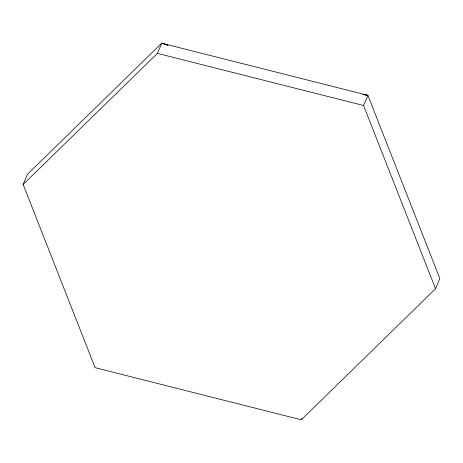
<?xml version="1.0" encoding="UTF-8"?>
<svg xmlns="http://www.w3.org/2000/svg" width="463" height="463" viewBox="0 0 463 463"><rect width="100%" height="100%" fill="white"/><g stroke="black" fill="none" stroke-linecap="round" stroke-linejoin="round"><path stroke-width="0.69" d="M23.15 184.459L27.467 174.285L161.697 43.198L367.888 95.32L439.85 278.541L435.533 288.715L301.303 419.802L95.112 367.68L23.15 184.459L157.374 53.372L161.697 43.198L167.878 45.206M435.533 288.715L363.565 105.495L367.888 95.32L362.928 94.504M301.303 419.802L301.847 418.535M365.035 94.874L367.888 95.32M157.374 53.372L363.565 105.495M161.697 43.198L164.423 44.107M165.783 44.564L167.826 45.252"/></g></svg>
